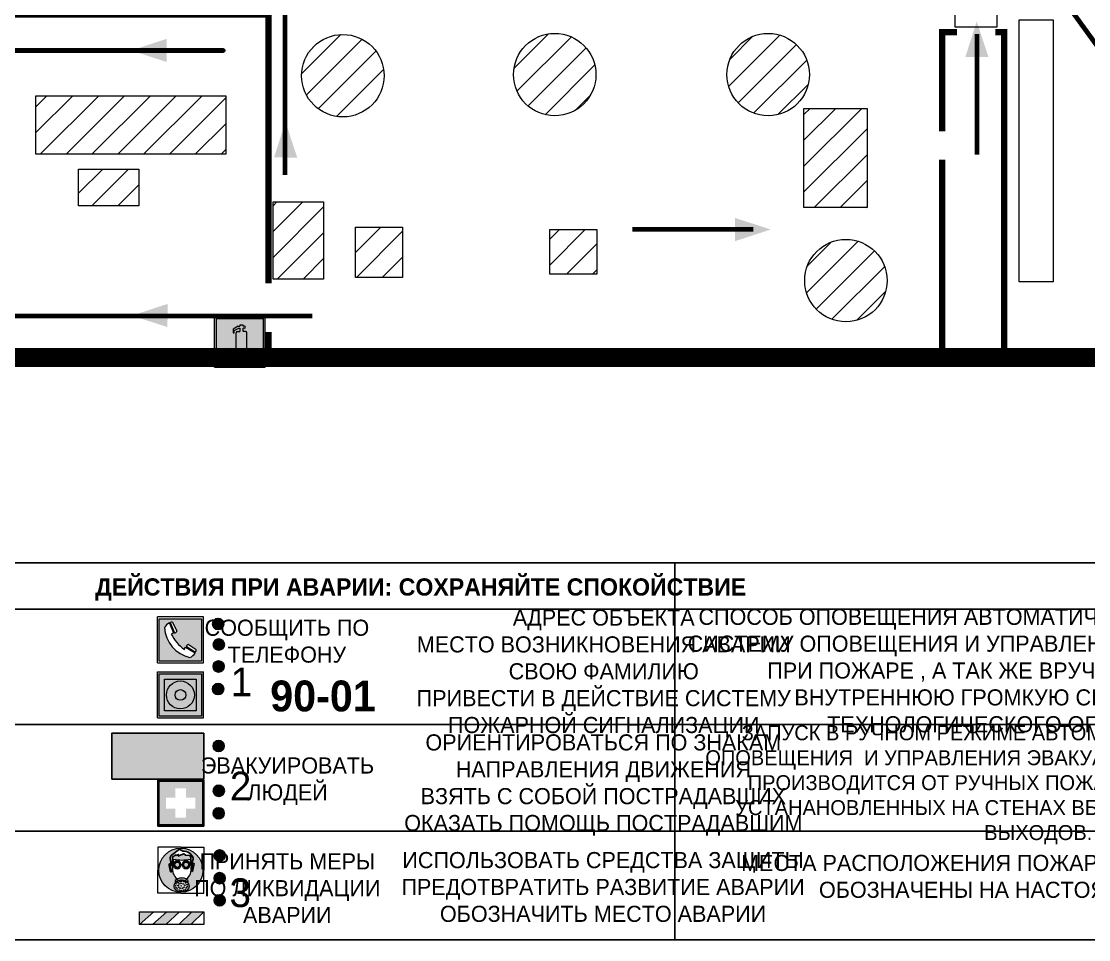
# Model space of a CAD drawing. Header units: millimetres. Extents: x 13810 to 67229, y 12374 to 21950.
# Drawn here: x 19259 to 19444.4, y 14573.5 to 14733.1 of the extents above; entities that cross this region are included whole.
import ezdxf

# ---------------------------------------------------------------- set-up
doc = ezdxf.new("R2010")
doc.units = ezdxf.units.MM
doc.layers.add('План_Штампы', color=7, linetype='Continuous')
doc.styles.add('обычный', font='arial.ttf')
pattern_1 = [(225, (40390.644, 17172.8988), (2.24506403, -2.24506403), [])]

# ---------------------------------------------------------------- blocks, each defined once
blk = doc.blocks.new('A$C38D26F80')
h = blk.add_hatch(color=5)
h.dxf.hatch_style = 1
h.paths.add_polyline_path([(-8.77, -4.48, 1), (-0.19, -4.48, 1)])
h.paths.add_polyline_path([(-6.75, -3.58), (-6.75, -3.31), (-6.62, -3.22), (-6.5, -3.22), (-6.42, -3.3), (-6.39, -3.28), (-6.59, -2.23), (-6.59, -2.01), (-6.38, -1.58), (-4.76, -0.4), (-4.13, -0.79, -0.362848), (-2.1, -2.1, -0.201049), (-2.17, -2.48, 0.085434), (-2.26, -3.13), (-1.9, -3.16), (-2.25, -4.7), (-2.4, -4.59), (-2.43, -4.34), (-2.36, -4.34), (-2.14, -3.34), (-2.47, -3.42), (-2.58, -1.95), (-2.77, -1.58), (-3.58, -1.52), (-3.92, -1.26), (-5.05, -1.73), (-4.87, -1.39), (-5.41, -1.6), (-5.41, -1.46), (-6.13, -1.87), (-6.18, -3.5), (-6.56, -3.47), (-6.37, -4.59), (-6.16, -4.43), (-6.16, -4.66), (-6.36, -4.79), (-6.37, -4.8), (-6.51, -4.76)], flags=16)
h.paths.add_polyline_path([(-6.51, -4.76), (-6.36, -4.79), (-6.37, -4.8)], flags=0)
h.paths.add_polyline_path([(-5.92, -2.34, 0.089508), (-2.67, -2.35), (-2.48, -3.88, -0.268602), (-3.4, -6.18, 0.262449), (-5.2, -6.18, -0.268602), (-6.11, -3.88)], flags=16)
edge = h.paths.add_edge_path(flags=16)
edge.add_ellipse((-5.19, -3.41), major_axis=(0, 0.842), ratio=0.848992, start_angle=0, end_angle=360)
edge = h.paths.add_edge_path(flags=0)
edge.add_ellipse((-5.19, -3.39), major_axis=(0, 0.665), ratio=0.853798, start_angle=0, end_angle=360)
edge = h.paths.add_edge_path(flags=0)
edge.add_ellipse((-5.19, -3.4), major_axis=(0, 0.528), ratio=0.864094, start_angle=0, end_angle=360)
edge = h.paths.add_edge_path(flags=16)
edge.add_ellipse((-3.47, -3.4), major_axis=(0, 0.842), ratio=0.848992, start_angle=0, end_angle=360)
h.paths.add_polyline_path([(-3.13, -6.45), (-3.13, -6.84, 0.383174), (-5.57, -6.85), (-5.57, -6.49, -0.369952)], flags=16)
edge = h.paths.add_edge_path(flags=0)
edge.add_ellipse((-3.47, -3.39), major_axis=(0, 0.665), ratio=0.853798, start_angle=0, end_angle=360)
edge = h.paths.add_edge_path(flags=0)
edge.add_ellipse((-3.47, -3.4), major_axis=(0, 0.528), ratio=0.864094, start_angle=0, end_angle=360)
edge = h.paths.add_edge_path(flags=16)
edge.add_ellipse((-4.34, -7.57), major_axis=(-1.48, 0), ratio=0.744955, start_angle=0, end_angle=360)
h.paths.add_polyline_path([(-5.01, -6.85, -1), (-5.15, -6.85, -1)], flags=0)
h.paths.add_polyline_path([(-5.33, -7.14, -1), (-5.47, -7.14, -1)], flags=0)
h.paths.add_polyline_path([(-4.61, -6.71, -1), (-4.74, -6.71, -1)], flags=16)
h.paths.add_polyline_path([(-5.43, -7.51, -1), (-5.57, -7.51, -1)], flags=0)
h.paths.add_polyline_path([(-4.26, -6.67, -1), (-4.4, -6.67, -1)], flags=16)
h.paths.add_polyline_path([(-4.74, -7.14, -1), (-4.88, -7.14, -1)], flags=0)
h.paths.add_polyline_path([(-4.93, -7.43, -1), (-5.07, -7.43, -1)], flags=0)
h.paths.add_polyline_path([(-4.41, -7.07, -1), (-4.54, -7.07, -1)], flags=0)
h.paths.add_polyline_path([(-5.33, -7.87, -1), (-5.46, -7.87, -1)], flags=0)
h.paths.add_polyline_path([(-3.8, -6.71, -1), (-3.94, -6.71, -1)], flags=16)
h.paths.add_polyline_path([(-4.85, -7.78, -1), (-4.98, -7.78, -1)], flags=0)
h.paths.add_polyline_path([(-3.96, -7.14, -1), (-4.1, -7.14, -1)], flags=0)
h.paths.add_polyline_path([(-4.33, -7.53, -1), (-4.47, -7.53, -1)], flags=0)
h.paths.add_polyline_path([(-5.09, -8.12, -1), (-5.23, -8.12, -1)], flags=0)
h.paths.add_polyline_path([(-3.5, -6.94, -1), (-3.64, -6.94, -1)], flags=0)
h.paths.add_polyline_path([(-4.54, -7.97, -1), (-4.68, -7.97, -1)], flags=0)
h.paths.add_polyline_path([(-3.66, -7.39, -1), (-3.8, -7.39, -1)], flags=0)
h.paths.add_polyline_path([(-4.73, -8.35, -1), (-4.86, -8.35, -1)], flags=0)
h.paths.add_polyline_path([(-4.09, -7.96, -1), (-4.23, -7.96, -1)], flags=0)
h.paths.add_polyline_path([(-3.77, -7.74, -1), (-3.91, -7.74, -1)], flags=0)
h.paths.add_polyline_path([(-3.22, -7.27, -1), (-3.35, -7.27, -1)], flags=0)
h.paths.add_polyline_path([(-4.34, -8.4, -1), (-4.47, -8.4, -1)], flags=0)
h.paths.add_polyline_path([(-3.16, -7.61, -1), (-3.3, -7.61, -1)], flags=0)
h.paths.add_polyline_path([(-3.9, -8.35, -1), (-4.04, -8.35, -1)], flags=0)
h.paths.add_polyline_path([(-3.32, -7.91, -1), (-3.46, -7.91, -1)], flags=0)
h.paths.add_polyline_path([(-3.55, -8.23, -1), (-3.69, -8.23, -1)], flags=0)
at = {"color": 5, "lineweight": 5}
for p, q in [((-4.48, 0), (-8.96, 0)), ((-8.96, 0), (-8.96, -4.48)), ((-4.48, 0), (0, 0)), ((0, 0), (0, -4.48)), ((-6.59, -2.01), (-6.38, -1.58)), ((-6.59, -2.23), (-6.59, -2.01)), ((-6.38, -1.58), (-4.76, -0.4)), ((-6.13, -1.87), (-6.18, -3.5)), ((-5.41, -1.46), (-6.13, -1.87)), ((-4.87, -1.39), (-5.41, -1.6)), ((-5.41, -1.6), (-5.41, -1.46)), ((-3.92, -1.26), (-5.05, -1.73)), ((-5.05, -1.73), (-4.87, -1.39)), ((-4.76, -0.4), (-4.13, -0.79)), ((-3.58, -1.52), (-3.92, -1.26)), ((-2.77, -1.58), (-3.58, -1.52)), ((-2.58, -1.95), (-2.77, -1.58)), ((-2.47, -3.42), (-2.58, -1.95)), ((-6.75, -3.31), (-6.62, -3.22)), ((-6.75, -3.58), (-6.75, -3.31)), ((-6.51, -4.76), (-6.75, -3.58)), ((-6.62, -3.22), (-6.5, -3.22)), ((-6.39, -3.28), (-6.59, -2.23)), ((-6.18, -3.5), (-6.56, -3.47)), ((-6.56, -3.47), (-6.37, -4.59)), ((-6.5, -3.22), (-6.42, -3.3)), ((-6.42, -3.3), (-6.39, -3.28)), ((-5.92, -2.34), (-6.11, -3.88)), ((-2.67, -2.34), (-2.48, -3.88)), ((-2.14, -3.34), (-2.47, -3.42)), ((-2.36, -4.34), (-2.14, -3.34)), ((-1.9, -3.16), (-2.26, -3.13)), ((-2.25, -4.7), (-1.9, -3.16)), ((-8.96, -8.96), (-8.96, -4.48)), ((-6.37, -4.8), (-6.51, -4.76)), ((-6.37, -4.59), (-6.16, -4.43)), ((-6.16, -4.66), (-6.37, -4.8)), ((-6.16, -4.43), (-6.16, -4.66)), ((-2.43, -4.34), (-2.4, -4.59)), ((-2.43, -4.34), (-2.36, -4.34)), ((-2.4, -4.59), (-2.25, -4.7)), ((0, -8.96), (0, -4.48)), ((-5.57, -6.49), (-5.57, -6.85)), ((-3.13, -6.45), (-3.13, -6.84)), ((-4.48, -8.96), (-8.96, -8.96)), ((-4.48, -8.96), (0, -8.96))]:
    blk.add_line(p, q, dxfattribs=at)
at = {"color": 5}
for p, q in [((-6.59, -2.01), (-6.38, -1.58)), ((-6.59, -2.23), (-6.59, -2.01)), ((-6.38, -1.58), (-4.76, -0.4)), ((-6.13, -1.87), (-6.18, -3.5)), ((-5.41, -1.46), (-6.13, -1.87)), ((-4.87, -1.39), (-5.41, -1.6)), ((-5.41, -1.6), (-5.41, -1.46)), ((-3.92, -1.26), (-5.05, -1.73)), ((-5.05, -1.73), (-4.87, -1.39)), ((-4.76, -0.4), (-4.13, -0.79)), ((-3.58, -1.52), (-3.92, -1.26)), ((-2.77, -1.58), (-3.58, -1.52)), ((-2.58, -1.95), (-2.77, -1.58)), ((-2.47, -3.42), (-2.58, -1.95)), ((-6.75, -3.31), (-6.62, -3.22)), ((-6.75, -3.58), (-6.75, -3.31)), ((-6.51, -4.76), (-6.75, -3.58)), ((-6.62, -3.22), (-6.5, -3.22)), ((-6.39, -3.28), (-6.59, -2.23)), ((-6.18, -3.5), (-6.56, -3.47)), ((-6.56, -3.47), (-6.37, -4.59)), ((-6.5, -3.22), (-6.42, -3.3)), ((-6.42, -3.3), (-6.39, -3.28)), ((-2.14, -3.34), (-2.47, -3.42)), ((-2.36, -4.34), (-2.14, -3.34)), ((-2.26, -3.13), (-1.9, -3.16)), ((-1.9, -3.16), (-2.25, -4.7)), ((-6.37, -4.8), (-6.51, -4.76)), ((-6.36, -4.79), (-6.51, -4.76)), ((-6.37, -4.59), (-6.16, -4.43)), ((-6.16, -4.66), (-6.37, -4.8)), ((-6.16, -4.66), (-6.36, -4.79)), ((-6.16, -4.43), (-6.16, -4.66)), ((-2.4, -4.59), (-2.43, -4.34)), ((-2.43, -4.34), (-2.36, -4.34)), ((-2.25, -4.7), (-2.4, -4.59))]:
    blk.add_line(p, q, dxfattribs=at)
at = {"color": 5, "lineweight": 5}
for centre, radius in [((-4.48, -4.48), 4.29), ((-5.5, -7.51), 0.0678), ((-5.4, -7.14), 0.0678), ((-5.4, -7.87), 0.0678), ((-5.16, -8.12), 0.0678), ((-5.08, -6.85), 0.0678), ((-5, -7.43), 0.0678), ((-4.91, -7.78), 0.0678), ((-4.81, -7.14), 0.0678), ((-4.79, -8.35), 0.0678), ((-4.67, -6.71), 0.0678), ((-4.61, -7.97), 0.0678), ((-4.47, -7.07), 0.0678), ((-4.4, -7.53), 0.0678), ((-4.33, -6.67), 0.0678), ((-4.16, -7.96), 0.0678), ((-4.03, -7.14), 0.0678), ((-3.97, -8.35), 0.0678), ((-3.87, -6.71), 0.0678), ((-3.84, -7.74), 0.0678), ((-3.73, -7.39), 0.0678), ((-3.62, -8.23), 0.0678), ((-3.57, -6.94), 0.0678), ((-3.39, -7.91), 0.0678), ((-3.28, -7.27), 0.0678), ((-3.23, -7.61), 0.0678), ((-4.4, -8.4), 0.0678)]:
    blk.add_circle(centre, radius, dxfattribs=at)
at = {"color": 5}
for centre, radius, start, end in [((-3.89, -2.66), 1.88, 17.387, 97.1599), ((-0.35, -3.07), 1.91, 162.2553, 181.7878), ((-2.6, -2.2), 0.511, 326.3906, 11.8614)]:
    blk.add_arc(centre, radius, start, end, dxfattribs=at)
at = {"color": 5, "lineweight": 5}
for centre, radius, start, end in [((-3.66, -4.24), 2.47, 171.573, 231.7124), ((-4.28, 6.66), 9.15, 259.6987, 280.1569), ((-4.93, -4.24), 2.47, 308.2876, 8.427), ((-0.47, -3.05), 1.79, 161.5846, 182.4584), ((-2.6, -2.2), 0.513, 326.4781, 11.7739), ((-4.33, -7.88), 1.87, 50.358, 131.5662), ((-4.3, -7.78), 1.83, 60.5889, 119.4111), ((-4.34, -8.2), 1.82, 48.4943, 132.3565)]:
    blk.add_arc(centre, radius, start, end, dxfattribs=at)
for centre, major_axis, ratio in [((-5.19, -3.41), (0, 0.842), 0.848992), ((-5.19, -3.39), (0, 0.665), 0.853798), ((-5.19, -3.4), (0, 0.528), 0.864094), ((-3.47, -3.4), (0, 0.842), 0.848992), ((-3.47, -3.39), (0, 0.665), 0.853798), ((-3.47, -3.4), (0, 0.528), 0.864094), ((-4.34, -7.57), (-1.48, 0), 0.744955)]:
    blk.add_ellipse(centre, major_axis=major_axis, ratio=ratio, dxfattribs=at)
blk = doc.blocks.new('A$C47DD6509')
at = {"lineweight": 5}
for points in [[(-8.69, 0), (-11.19, 0), (-11.19, -2.22)], [(-4.22, 0), (-6.45, 0), (-8.91, -2.22), (-6.61, -2.22)], [(0, 0), (-2.09, 0), (-4.36, -2.22), (-2.29, -2.22)]]:
    blk.add_hatch(color=242, dxfattribs=at).paths.add_polyline_path(points)
at = {"color": 242, "lineweight": 5}
for p, q in [((-11.19, -2.22), (-8.69, 0)), ((-11.19, -2.22), (-11.19, 0)), ((-11.19, 0), (-8.69, 0)), ((-11.19, 0), (0, 0)), ((-8.91, -2.22), (-6.45, 0)), ((-6.61, -2.22), (-4.22, 0)), ((-4.36, -2.22), (-2.09, 0)), ((-2.29, -2.22), (0, 0)), ((0, 0), (0, -2.22)), ((0, -2.22), (-11.19, -2.22))]:
    blk.add_line(p, q, dxfattribs=at)
blk = doc.blocks.new('A$C32E8229D')
at = {"true_color": 0xffffff}
blk.add_hatch(color=7, dxfattribs=at).paths.add_polyline_path([(0, 0), (0, -8), (16, -8), (16, 0)])
h = blk.add_hatch(color=126)
h.paths.add_polyline_path([(0.2, -0.2), (15.8, -0.2), (15.8, -7.8), (0.2, -7.8)])
h.paths.add_polyline_path([(13.49, -2.05), (12.08, -2.05), (11.37, -2.63, 0.162397), (11.29, -2.84), (11.29, -3.63), (10.35, -3.63), (10.35, -4.05), (11.68, -4.05), (11.68, -3.48), (12.26, -4.28), (11.29, -5.1), (11.29, -6.78), (11.85, -6.78), (11.85, -5.44), (12.8, -4.64), (12.8, -5.94), (14.46, -5.94), (14.46, -5.39), (13.45, -5.39), (13.45, -3.97), (12.46, -2.59), (13.15, -2.59), (13.69, -3.34), (14.18, -3)], flags=16)
h.paths.add_polyline_path([(10.74, -1.82, 1), (11.8, -1.82, 1)], flags=16)
h.paths.add_polyline_path([(9.39, -3.59), (5.99, -3.59), (6.56, -3.03), (5.91, -3.03), (5.1, -3.83), (5.91, -4.64), (6.56, -4.64), (5.99, -4.09), (9.39, -4.09)], flags=16)
h.paths.add_polyline_path([(4.29, -1.08), (1.72, -1.08), (1.72, -6.6), (4.29, -6.6)], flags=16)
at = {"color": 126}
blk.add_lwpolyline([(16, -8), (0, -8), (0, 0), (16, 0)], close=True, dxfattribs=at)
blk = doc.blocks.new('A$C18900ED3')
h = blk.add_hatch(color=126)
h.paths.add_polyline_path([(-0.18, -0.18), (-7.02, -0.18), (-7.02, -7.02), (-0.18, -7.02)])
h.paths.add_polyline_path([(-5.89, -4.46), (-5.89, -2.77), (-4.46, -2.77), (-4.46, -1.31), (-2.77, -1.31), (-2.77, -2.77), (-1.33, -2.77), (-1.33, -4.46), (-2.77, -4.46), (-2.77, -5.89), (-4.46, -5.89), (-4.46, -4.46)], flags=16)
at = {"color": 126}
for p, q in [((-7.2, 0), (-7.2, -7.2)), ((0, 0), (-7.2, 0)), ((0, -7.2), (0, 0)), ((-7.02, -7.02), (-7.02, -0.18)), ((-7.02, -0.18), (-0.18, -0.18)), ((-0.18, -0.18), (-0.18, -7.02)), ((-7.2, -7.2), (0, -7.2)), ((-0.18, -7.02), (-7.02, -7.02))]:
    blk.add_line(p, q, dxfattribs=at)
blk = doc.blocks.new('A$C456E1F9C')
at = {"lineweight": 5}
h = blk.add_hatch(color=242, dxfattribs=at)
h.paths.add_polyline_path([(0.51, -1.47), (0.51, -13.26), (12.29, -13.26), (12.29, -1.47)])
h.paths.add_polyline_path([(5.42, -4.95, -0.254479), (4.78, -5.4), (3.52, -2.53, -0.209735), (4.23, -2.4)], flags=16)
h.paths.add_polyline_path([(8.53, -8.6), (10.87, -10.17), (10.54, -10.76), (8.03, -9.13, -0.192251)], flags=16)
h.paths.add_polyline_path([(4.61, -5.49, 0.005518), (3.87, -5.72, 0.128647), (7.49, -10.01, 0.00809), (7.83, -9.33), (10.47, -10.97, -0.16736), (8.99, -12.25, -0.327862), (1.95, -3.95, -0.166952), (3.36, -2.62)], flags=16)
at = {"color": 242, "lineweight": 5}
for p, q in [((0, -13.77), (0, -0.97)), ((12.8, -0.97), (0, -0.97)), ((4.61, -5.49), (3.36, -2.62)), ((3.52, -2.53), (4.78, -5.4)), ((4.23, -2.4), (5.42, -4.95)), ((12.8, -13.77), (12.8, -0.97)), ((10.81, -10.12), (8.53, -8.6)), ((7.83, -9.33), (10.47, -10.97)), ((8.03, -9.13), (10.54, -10.76)), ((10.54, -10.76), (10.8, -10.3)), ((10.8, -10.3), (10.81, -10.12)), ((0, -13.77), (12.8, -13.77))]:
    blk.add_line(p, q, dxfattribs=at)
blk.add_lwpolyline([(0.51, -1.47), (12.29, -1.47), (12.29, -13.26), (0.51, -13.26)], close=True, dxfattribs=at)
for centre, radius, start, end in [((4.59, -5.34), 2.99, 114.2845, 152.1974), ((4.02, -3.27), 0.891, 76.3284, 123.7092), ((11.12, -3.31), 9.19, 183.9915, 256.6009), ((14.98, -39.1), 35.17, 107.1487, 108.4135), ((13.86, -0.94), 11.08, 205.5536, 234.8762), ((4.68, -4.59), 0.824, 276.9621, 334.0723), ((8.94, -9.5), 0.989, 114.4092, 157.9388), ((-13.31, 0.8), 23.44, 332.5487, 334.4027), ((7.87, -9.46), 3, 291.9291, 329.9329)]:
    blk.add_arc(centre, radius, start, end, dxfattribs=at)
blk = doc.blocks.new('A$C54414219')
at = {"true_color": 0xffffff}
h = blk.add_hatch(color=7, dxfattribs=at)
h.paths.add_polyline_path([(2.39, -9.45), (2.39, -18.3), (11.23, -18.3), (11.23, -9.45)], flags=0)
h.paths.add_polyline_path([(10.71, -13.87, -1), (2.92, -13.87, -1)], flags=0)
h.paths.add_polyline_path([(8.3, -13.87, -1), (5.33, -13.87, -1)], flags=0)
h.paths.add_polyline_path([(0.41, -7.47), (0.41, -20.27), (13.21, -20.27), (13.21, -7.47)])
h.paths.add_polyline_path([(0.92, -19.77), (12.71, -19.77), (12.71, -7.98), (0.92, -7.98)], flags=16)
h.paths.add_polyline_path([(11.23, -9.45), (11.23, -18.3), (2.39, -18.3), (2.39, -9.45)], flags=0)
at = {"lineweight": 5}
h = blk.add_hatch(color=242, dxfattribs=at)
h.paths.add_polyline_path([(12.71, -7.98), (0.92, -7.98), (0.92, -19.77), (12.71, -19.77)])
h.paths.add_polyline_path([(11.23, -18.3), (2.39, -18.3), (2.39, -9.45), (11.23, -9.45)], flags=16)
h.paths.add_polyline_path([(10.71, -13.87, -1), (2.92, -13.87, -1)], flags=0)
h.paths.add_polyline_path([(8.3, -13.87, -1), (5.33, -13.87, -1)], flags=0)
at = {"true_color": 0xffffff}
h = blk.add_hatch(color=7, dxfattribs=at)
h.paths.add_polyline_path([(2.39, -9.45), (2.39, -18.3), (11.23, -18.3), (11.23, -9.45)])
h.paths.add_polyline_path([(10.71, -13.87, -1), (2.92, -13.87, -1)], flags=16)
h.paths.add_polyline_path([(8.3, -13.87, -1), (5.33, -13.87, -1)], flags=0)
at = {"lineweight": 5}
h = blk.add_hatch(color=242, dxfattribs=at)
h.paths.add_polyline_path([(2.92, -13.87, 1), (10.71, -13.87, 1)])
h.paths.add_polyline_path([(8.3, -13.87, -1), (5.33, -13.87, -1)], flags=16)
at = {"color": 242, "lineweight": 5}
for p, q in [((0.41, -20.27), (0.41, -7.47)), ((0.41, -7.47), (13.21, -7.47)), ((0.41, -7.47), (13.21, -7.47)), ((13.21, -20.27), (13.21, -7.47)), ((0.41, -20.27), (13.21, -20.27))]:
    blk.add_line(p, q, dxfattribs=at)
for points in [[(0.92, -7.98), (12.71, -7.98), (12.71, -19.77), (0.92, -19.77)], [(2.39, -9.45), (11.23, -9.45), (11.23, -18.3), (2.39, -18.3)]]:
    blk.add_lwpolyline(points, close=True, dxfattribs=at)
for radius in [3.89, 1.49]:
    blk.add_circle((6.81, -13.87), radius, dxfattribs=at)
blk = doc.blocks.new('A$C3AD82952')
at = {"true_color": 0xf5f5ff}
h = blk.add_hatch(color=7, dxfattribs=at)
h.dxf.hatch_style = 1
h.paths.add_polyline_path([(8.21, 8.73, 0.414214), (7.89, 9.05), (7.22, 9.05), (7.22, 9.92), (7.59, 9.92, 1), (7.57, 10.36), (7.22, 10.36), (7.22, 10.6), (6.43, 10.6), (6.43, 10.36), (6.01, 10.36), (4.74, 9.59), (4.74, 8.69), (4.98, 8.73), (4.98, 9.26), (6.12, 9.91), (6.43, 9.91), (6.43, 9.05), (5.76, 9.05, 0.414214), (5.44, 8.73), (5.44, 2.2), (8.21, 2.2)], flags=0)
h.paths.add_polyline_path([(12.8, 12.8), (0, 12.8), (0, 0), (12.8, 0)])
h.paths.add_polyline_path([(0.51, 12.29), (12.29, 12.29), (12.29, 0.51), (0.51, 0.51)], flags=16)
h.paths.add_polyline_path([(4.74, 9.59), (6.01, 10.36), (6.43, 10.36), (6.43, 10.6), (7.22, 10.6), (7.22, 10.36), (7.59, 10.36, -0.94586), (7.59, 9.92), (7.22, 9.92), (7.22, 9.05), (7.89, 9.05, -0.414214), (8.21, 8.73), (8.21, 2.2), (5.44, 2.2), (5.44, 8.73, -0.414214), (5.76, 9.05), (6.43, 9.05), (6.43, 9.91), (6.12, 9.91), (4.98, 9.26), (4.98, 8.73), (4.74, 8.69)], flags=0)
h = blk.add_hatch(color=242)
h.dxf.hatch_style = 1
h.paths.add_polyline_path([(12.29, 12.29), (0.51, 12.29), (0.51, 0.51), (12.29, 0.51)])
h.paths.add_polyline_path([(4.74, 8.69), (4.74, 9.59), (6.01, 10.36), (6.43, 10.36), (6.43, 10.6), (7.22, 10.6), (7.22, 10.36), (7.59, 10.36, -0.94586), (7.59, 9.92), (7.22, 9.92), (7.22, 9.05), (7.89, 9.05, -0.414214), (8.21, 8.73), (8.21, 2.2), (5.44, 2.2), (5.44, 8.73, -0.414214), (5.76, 9.05), (6.43, 9.05), (6.43, 9.91), (6.12, 9.91), (4.98, 9.26), (4.98, 8.73)], flags=16)
h = blk.add_hatch(color=7, dxfattribs=at)
h.dxf.hatch_style = 1
h.paths.add_polyline_path([(8.21, 8.73, 0.414214), (7.89, 9.05), (7.22, 9.05), (7.22, 9.92), (7.59, 9.92, 1), (7.57, 10.36), (7.22, 10.36), (7.22, 10.6), (6.43, 10.6), (6.43, 10.36), (6.01, 10.36), (4.74, 9.59), (4.74, 8.69), (4.98, 8.73), (4.98, 9.26), (6.12, 9.91), (6.43, 9.91), (6.43, 9.05), (5.76, 9.05, 0.414214), (5.44, 8.73), (5.44, 2.2), (8.21, 2.2)])
at = {"color": 242, "lineweight": 5}
for p, q in [((0, 0), (0, 12.8)), ((0, 12.8), (12.8, 12.8)), ((12.8, 0), (12.8, 12.8)), ((6.01, 10.36), (4.74, 9.59)), ((4.74, 9.59), (4.74, 8.69)), ((4.74, 8.69), (4.98, 8.73)), ((4.98, 9.26), (6.12, 9.91)), ((4.98, 8.73), (4.98, 9.26)), ((5.44, 2.2), (5.44, 8.73)), ((5.76, 9.05), (6.43, 9.05)), ((6.01, 10.36), (6.43, 10.36)), ((6.12, 9.91), (6.43, 9.91)), ((7.22, 10.6), (6.43, 10.6)), ((6.43, 10.6), (6.43, 10.36)), ((6.43, 9.91), (6.43, 9.05)), ((7.22, 10.36), (7.22, 10.6)), ((7.59, 10.36), (7.22, 10.36)), ((7.22, 9.05), (7.22, 9.92)), ((7.59, 9.92), (7.22, 9.92)), ((7.89, 9.05), (7.22, 9.05)), ((8.21, 2.2), (8.21, 8.73)), ((0, 0), (12.8, 0)), ((5.44, 2.2), (8.21, 2.2))]:
    blk.add_line(p, q, dxfattribs=at)
blk.add_lwpolyline([(0.51, 12.29), (12.29, 12.29), (12.29, 0.51), (0.51, 0.51)], close=True, dxfattribs=at)
for centre, radius, start, end in [((5.76, 8.73), 0.32, 90, 180), ((7.58, 10.14), 0.223, 273.1875, 86.8125), ((7.89, 8.73), 0.32, 0, 90)]:
    blk.add_arc(centre, radius, start, end, dxfattribs=at)

msp = doc.modelspace()

# ---------------------------------------------------------------- hatches: boundary and pattern name
at = {"lineweight": 0}
h = msp.add_hatch(dxfattribs=at)
h.set_pattern_fill('ANSI31', color=256, angle=180)
h.set_pattern_definition(pattern_1)
h.paths.add_polyline_path([(19311.51, 14701.73), (19302.75, 14701.73), (19302.75, 14688.31), (19311.51, 14688.31)])
h.paths.add_polyline_path([(19322.02, 14723.66, 1), (19307.7, 14723.66, 1)])
h.paths.add_polyline_path([(19325.24, 14688.6), (19325.24, 14697.35), (19317.06, 14697.35), (19317.06, 14688.6)])
h.paths.add_polyline_path([(19358.96, 14696.91), (19350.79, 14696.91), (19350.79, 14689.18), (19358.96, 14689.18)])
h.paths.add_polyline_path([(19358.82, 14723.85, 1), (19344.49, 14723.85, 1)])
h.paths.add_polyline_path([(19381.55, 14723.85, 1), (19395.87, 14723.85, 1)])
h.paths.add_polyline_path([(19394.93, 14700.73), (19405.89, 14700.73), (19405.89, 14717.97), (19394.93, 14717.97)])
h.paths.add_polyline_path([(19395.05, 14688.06, 1), (19409.38, 14688.06, 1)])
h = msp.add_hatch(dxfattribs=at)
h.set_pattern_fill('ANSI31', color=256, angle=180)
h.set_pattern_definition(pattern_1)
h.paths.add_polyline_path([(19268.98, 14701.03), (19279.43, 14701.03), (19279.43, 14707.41), (19268.98, 14707.41)])
h.paths.add_polyline_path([(19261.58, 14710.02), (19294.53, 14710.02), (19294.53, 14720.18), (19261.58, 14720.18)])
h.paths.add_polyline_path([(19222.91, 14684.19), (19233.61, 14684.19), (19233.61, 14716.01), (19222.91, 14716.01)])
h.paths.add_polyline_path([(19214.08, 14701.84), (19222.91, 14701.84), (19222.91, 14713.46), (19214.08, 14713.46)])
h.paths.add_polyline_path([(19220.69, 14716.01), (19238.99, 14716.01), (19238.99, 14721.34), (19220.69, 14721.34)])
h = msp.add_hatch(color=256, dxfattribs=at)
h.dxf.hatch_style = 1
h.paths.add_polyline_path([(19292.25, 14628.4, 1), (19294.18, 14628.4, 1)])
h = msp.add_hatch(color=256, dxfattribs=at)
h.dxf.hatch_style = 1
h.paths.add_polyline_path([(19292.35, 14624.82, 1), (19294.28, 14624.82, 1)])
h = msp.add_hatch(color=256, dxfattribs=at)
h.dxf.hatch_style = 1
h.paths.add_polyline_path([(19292.31, 14621.01, 1), (19294.24, 14621.01, 1)])
h = msp.add_hatch(color=256, dxfattribs=at)
h.dxf.hatch_style = 1
h.paths.add_polyline_path([(19292.23, 14617.08, 1), (19294.16, 14617.08, 1)])
h = msp.add_hatch(color=256, dxfattribs=at)
h.dxf.hatch_style = 1
h.paths.add_polyline_path([(19292.31, 14607.19, 1), (19294.25, 14607.19, 1)])
h = msp.add_hatch(color=256, dxfattribs=at)
h.dxf.hatch_style = 1
h.paths.add_polyline_path([(19292.35, 14599.41, 1), (19294.29, 14599.41, 1)])
h = msp.add_hatch(color=256, dxfattribs=at)
h.dxf.hatch_style = 1
h.paths.add_polyline_path([(19292.35, 14595.51, 1), (19294.28, 14595.51, 1)])
h = msp.add_hatch(color=256, dxfattribs=at)
h.dxf.hatch_style = 1
h.paths.add_polyline_path([(19292.51, 14588.16, 1), (19294.44, 14588.16, 1)])
h = msp.add_hatch(color=256, dxfattribs=at)
h.dxf.hatch_style = 1
h.paths.add_polyline_path([(19292.5, 14584.22, 1), (19294.43, 14584.22, 1)])
h = msp.add_hatch(color=256, dxfattribs=at)
h.dxf.hatch_style = 1
h.paths.add_polyline_path([(19292.5, 14580.38, 1), (19294.43, 14580.38, 1)])

# ---------------------------------------------------------------- linework, layer by layer
for points, const_width in [([(19477.02, 14674.68), (19581.38, 14674.68), (19581.38, 14845.21), (19148.24, 14845.21), (19148.24, 14674.68), (19477.02, 14674.68)], 3.3), ([(19173.31, 14731.21), (19179.95, 14731.21), (19179.95, 14734.3), (19301.96, 14734.3), (19301.96, 14687.57)], 1.1), ([(19421.48, 14731.21), (19418.95, 14731.21), (19418.95, 14713.99)], 1.1), ([(19429.71, 14674.68), (19429.71, 14731.21), (19428.15, 14731.21)], 1.1), ([(19418.95, 14709.08), (19418.95, 14674.68)], 1.1), ([(19301.96, 14674.68), (19301.96, 14679.12)], 1.1)]:
    msp.add_lwpolyline(points, dxfattribs=dict(at, const_width=const_width))
at = {"color": 126, "lineweight": 100, "true_color": 0x008754}
for points in [[(19478.21, 14682.55), (19447.86, 14682.55), (19447.86, 14726.09), (19440.22, 14736.6), (19440.22, 14761.88), (19421.92, 14782.08), (19250.9, 14782.08), (19250.9, 14739.84), (19216.16, 14739.84)], [(19304.86, 14706.42), (19304.86, 14782.08)], [(19424.99, 14709.97), (19424.99, 14730.89), (19424.99, 14730.89)], [(19248.65, 14681.96), (19248.65, 14681.96), (19248.65, 14728.06), (19294.15, 14728.06), (19179.12, 14728.06), (19179.12, 14683.43), (19155.07, 14683.43), (19155.07, 14721.35), (19166.34, 14721.35), (19166.34, 14705.53)], [(19386.1, 14696.93), (19365.15, 14696.93)], [(19198.33, 14681.96), (19309.56, 14681.96)]]:
    msp.add_lwpolyline(points, dxfattribs=at)
at = {"lineweight": 0}
for points in [[(19428.47, 14734.32), (19421.12, 14734.32), (19421.12, 14732.13), (19428.47, 14732.13)], [(19438.21, 14687.84), (19432.29, 14687.84), (19432.29, 14733.39), (19438.21, 14733.39)], [(19294.53, 14710.02), (19261.58, 14710.02), (19261.58, 14720.18), (19294.53, 14720.18)], [(19405.89, 14700.73), (19394.93, 14700.73), (19394.93, 14717.97), (19405.89, 14717.97)], [(19279.43, 14701.03), (19268.98, 14701.03), (19268.98, 14707.41), (19279.43, 14707.41)], [(19311.51, 14688.31), (19302.75, 14688.31), (19302.75, 14701.73), (19311.51, 14701.73)], [(19325.24, 14688.6), (19317.06, 14688.6), (19317.06, 14697.35), (19325.24, 14697.35)], [(19358.96, 14689.18), (19350.79, 14689.18), (19350.79, 14696.91), (19358.96, 14696.91)]]:
    msp.add_lwpolyline(points, close=True, dxfattribs=at)
for points in [[(19228.77, 14630.94), (19372.53, 14630.94), (19372.53, 14638.99), (19228.77, 14638.99)], [(19372.53, 14638.99), (19494.25, 14638.99), (19494.25, 14573.54), (19372.53, 14573.54)], [(19372.53, 14638.99), (19494.25, 14638.99), (19494.25, 14630.94), (19372.53, 14630.94)], [(19228.77, 14630.94), (19372.53, 14630.94), (19372.53, 14573.54), (19228.77, 14573.54)], [(19372.53, 14630.94), (19494.25, 14630.94), (19494.25, 14610.94), (19372.53, 14610.94)], [(19494.25, 14610.94), (19372.53, 14610.94), (19372.53, 14592.37), (19494.25, 14592.37)]]:
    msp.add_lwpolyline(points, close=True)
for points in [[(19287.18, 14610.94), (19228.77, 14610.94), (19372.53, 14610.94)], [(19287.18, 14592.37), (19228.77, 14592.37), (19372.53, 14592.37)]]:
    msp.add_lwpolyline(points)
for centre in [(19314.86, 14723.66), (19351.65, 14723.85), (19388.71, 14723.85), (19402.21, 14688.06)]:
    msp.add_circle(centre, 7.16, dxfattribs=at)
for centre in [(19293.21, 14628.4), (19293.32, 14624.82), (19293.28, 14621.01), (19293.2, 14617.08), (19293.28, 14607.19), (19293.32, 14599.41), (19293.31, 14595.51), (19293.47, 14588.16), (19293.47, 14584.22), (19293.47, 14580.38)]:
    msp.add_circle(centre, 0.966)
at = {"layer": 'План_Штампы', "color": 126, "true_color": 0x008754}
for points in [[(19426.97, 14726.88), (19422.94, 14726.89), (19424.93, 14733.07)], [(19284.27, 14730.07), (19284.27, 14726.04), (19278.09, 14728.03)], [(19306.93, 14709.44), (19302.91, 14709.45), (19304.9, 14715.63)], [(19382.97, 14694.91), (19382.97, 14698.93), (19389.16, 14696.94)], [(19284.42, 14684), (19284.41, 14679.98), (19278.23, 14681.97)]]:
    msp.add_solid(points, dxfattribs=at)

# ---------------------------------------------------------------- block references
for name, p, xscale, yscale, zscale in [('A$C3AD82952', (19292.57, 14673), 0.6875, 0.6875, 0.6875), ('A$C456E1F9C', (19282.66, 14630.22), 0.625, 0.625, 0.625), ('A$C54414219', (19282.4, 14624.73), 0.625, 0.625, 0.625), ('A$C18900ED3', (19290.72, 14601.27), 1.111111111007631, 1.111111111007631, 1.111111111007631), ('A$C38D26F80', (19290.74, 14589.6), 0.8928571427240968, 0.8928571427240968, 0.8928571427240968)]:
    msp.add_blockref(name, p, dxfattribs=dict(xscale=xscale, yscale=yscale, zscale=zscale))
at = {"xscale": -1}
msp.add_blockref('A$C32E8229D', (19290.72, 14609.42), dxfattribs=at)
at = {"color": 242, "true_color": 0xc1121c}
msp.add_blockref('A$C47DD6509', (19290.74, 14578.38), dxfattribs=at)

# ---------------------------------------------------------------- texts
at = {"lineweight": 0, "attachment_point": 5, "style": 'обычный'}
for s, insert, char_height, width in [('{\\fProxima Nova Rg|b1|i0|c204|p2;ДЕЙСТВИЯ ПРИ АВАРИИ: СОХРАНЯЙТЕ СПОКОЙСТВИЕ\\H1.6644x; }', (19328.38, 14634.39), 3, 175.1736), ('{\\fProxima Nova Rg|b0|i0|c204|p2;СПОСОБ ОПОВЕЩЕНИЯ АВТОМАТИЧЕСКИЙ ЧЕРЕЗ РЕЧЕВУЮ СИСТЕМУ ОПОВЕЩЕНИЯ И УПРАВЛЕНИЯ ЭВАКУАЦИЕЙ ЛЮДЕЙ ПРИ ПОЖАРЕ , А ТАК ЖЕ ВРУЧНУЮ, ИСПОЛЬЗУЯ ВНУТРЕННЮЮ ГРОМКУЮ СВЯЗЬ СИСТЕМЫ ТЕХНОЛОГИЧЕСКОГО ОПОВЕЩЕНИЯ.}', (19434.16, 14619.9), 2.8, 118.5618), ('\\pi-8.4,l8.4,t8.4;{\\fProxima Nova Rg|b0|i0|c204|p2;АДРЕС ОБЪЕКТА\\PМЕСТО ВОЗНИКНОВЕНИЯ АВАРИИ\\PСВОЮ ФАМИЛИЮ\\PПРИВЕСТИ В ДЕЙСТВИЕ СИСТЕМУ \\PПОЖАРНОЙ СИГНАЛИЗАЦИИ}', (19360.16, 14619.77), 2.8, 126.6484), ('{\\fProxima Nova Rg|b0|i0|c204|p2;СООБЩИТЬ ПО \\PТЕЛЕФОНУ}', (19305.15, 14625.39), 2.8, 126.6484), ('{\\fProxima Nova Rg|b0|i0|c204|p2;1\\H1.1667x; }', (19297.25, 14618.33), 5, 126.6484), ('{\\fProxima Nova Rg|b1|i0|c204|p2;\\H1.0714x;90-01\\fProxima Nova Rg|b0|i0|c204|p2;\\H0.93331x; \\H1.3449x; }', (19311.41, 14615.85), 5, 126.6484), ('{\\fProxima Nova Rg|b0|i0|c204|p2;\\P\\pt7.8;ЗАПУСК В РУЧНОМ РЕЖИМЕ АВТОМАТИЧЕСКОЙ СИСТЕМЫ ОПОВЕЩЕНИЯ  И УПРАВЛЕНИЯ ЭВАКУАЦИИ ЛЮДЕЙ ПРИ ПОЖАРЕ ПРОИЗВОДИТСЯ ОТ РУЧНЫХ ПОЖАРНЫХ ИЗВЕЩАТЕЛЕЙ, УСТАНАНОВЛЕННЫХ НА СТЕНАХ ВБЛИЗИ ЭВАКУАЦИОННЫХ ВЫХОДОВ. }', (19435.6, 14602.61), 2.6, 121.7868), ('\\pi-8.4,l8.4,t8.4;{\\fProxima Nova Rg|b0|i0|c204|p2;ОРИЕНТИРОВАТЬСЯ ПО ЗНАКАМ \\PНАПРАВЛЕНИЯ ДВИЖЕНИЯ\\PВЗЯТЬ С СОБОЙ ПОСТРАДАВШИХ\\PОКАЗАТЬ ПОМОЩЬ ПОСТРАДАВШИМ}', (19360.09, 14600.41), 2.8, 126.6484), ('{\\fProxima Nova Rg|b0|i0|c204|p2;ЭВАКУИРОВАТЬ \\PЛЮДЕЙ}', (19305.25, 14601.07), 2.8, 126.6484), ('{\\fProxima Nova Rg|b0|i0|c204|p2;2\\H1.1967x; }', (19297.1, 14600.24), 5, 126.6484), ('{\\fProxima Nova Rg|b0|i0|c204|p2;ПРИНЯТЬ МЕРЫ \\PПО ЛИКВИДАЦИИ \\PАВАРИИ}', (19305.21, 14582.49), 2.8, 126.6484), ('\\pi-8.4,l8.4,t8.4;{\\fProxima Nova Rg|b0|i0|c204|p2;ИСПОЛЬЗОВАТЬ СРЕДСТВА ЗАЩИТЫ \\PПРЕДОТВРАТИТЬ РАЗВИТИЕ АВАРИИ\\PОБОЗНАЧИТЬ МЕСТО АВАРИИ}', (19360.04, 14582.68), 2.8, 126.6484), ('\\pt8.4;{\\fProxima Nova Rg|b0|i0|c204|p2;\\PМЕСТА РАСПОЛОЖЕНИЯ ПОЖАРНЫХ ИЗВЕЩАТЕЛЕЙ ОБОЗНАЧЕНЫ НА НАСТОЯЩЕМ ПЛАНЕ}', (19433.96, 14586.47), 2.8, 118.5618), ('{\\fProxima Nova Rg|b0|i0|c204|p2;3\\H1.1967x; }', (19297.04, 14581.67), 5, 126.6484)]:
    msp.add_mtext(s, dxfattribs=dict(at, insert=insert, char_height=char_height, width=width))

doc.saveas('drawing.dxf')
